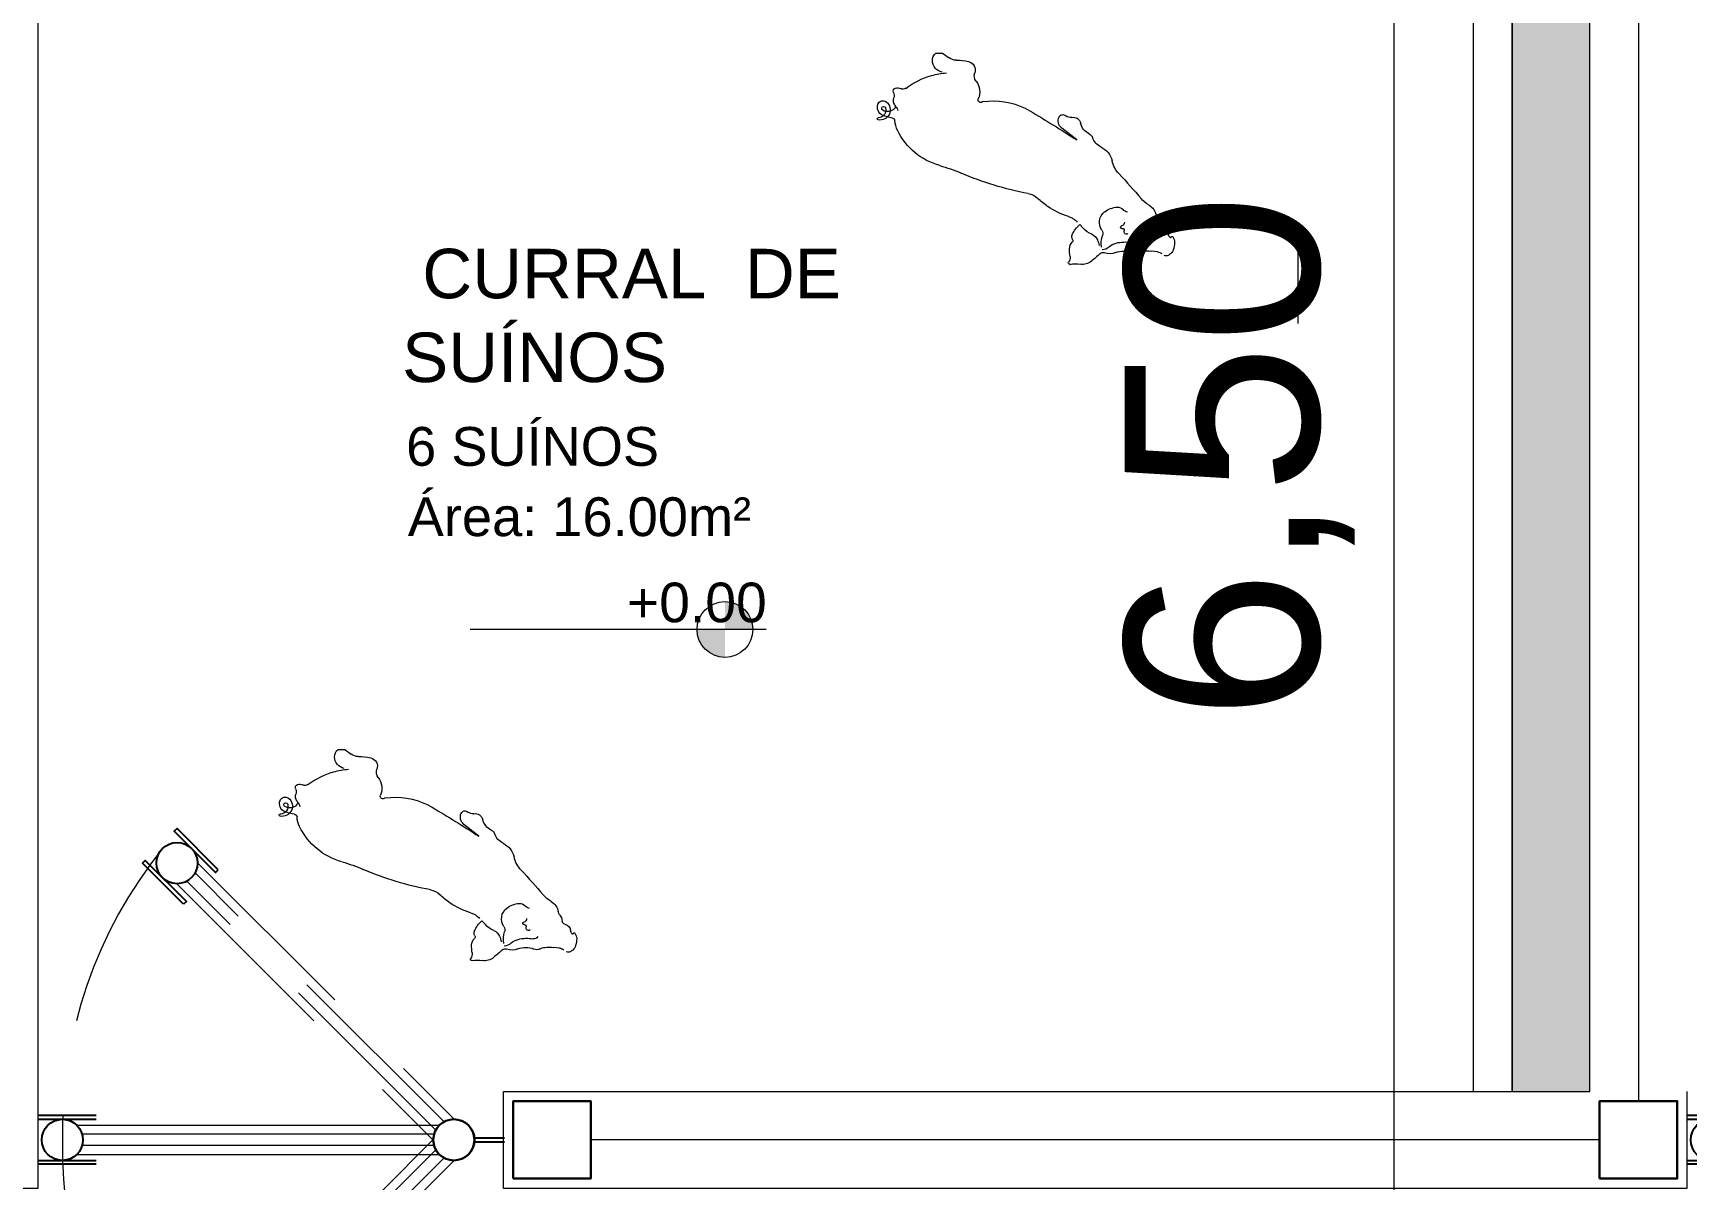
# Model space of a CAD drawing. Header units: metres. Extents: x 5 to 242, y -3 to 162.
# Drawn here: x 32.49 to 36.753, y 98.986 to 101.943 of the extents above; entities that cross this region are included whole.
import ezdxf

# ---------------------------------------------------------------- set-up
doc = ezdxf.new("R2010")
doc.units = ezdxf.units.M
doc.linetypes.add('IMPORT-Dashed _3_', pattern=[0.75, 0.5, -0.25])
doc.layers.add('1053_ARQ_BASE_MATADOURO_dwg', color=7, linetype='Continuous', lineweight=5, true_color=0x767676)
for name, color, linetype, lineweight in [('A-COTAS', 7, 'Continuous', 9), ('A-DETL', 7, 'Continuous', 5), ('A-DETL-GENF', 7, 'Continuous', 5), ('A-Hachuras', 7, 'Continuous', 5), ('A-PAREDE', 7, 'Continuous', 30), ('A-PROJEÇÃO', 7, 'IMPORT-Dashed _3_', 15), ('A-TEXTO1', 7, 'Continuous', 5), ('A-VISTA01', 7, 'Continuous', 20), ('A-VISTA02', 7, 'Continuous', 15), ('A-VISTA03', 7, 'Continuous', 9), ('A-VISTA04', 7, 'Continuous', 5), ('A-VISTA06', 7, 'Continuous', 5)]:
    doc.layers.add(name, color=color, linetype=linetype, lineweight=lineweight)
doc.styles.add('Arial', font='arial.ttf', dxfattribs={"height": 0.5})
doc.styles.add('Arial_1', font='arial.ttf', dxfattribs={"height": 0.102})
doc.styles.add('Arial_2', font='arial.ttf', dxfattribs={"height": 0.1275})
doc.styles.add('Arial_3', font='arial.ttf', dxfattribs={"height": 0.1})

# ---------------------------------------------------------------- blocks, each defined once
blk = doc.blocks.new('1053_ARQ_BASE_MATADOURO_dwg_A$C3BBF43EE-4039606-CURRAL BOVINO')
at = {"layer": 'A-PROJEÇÃO', "color": 253, "true_color": 0xaaaaaa}
for p, q in [((0.0998, 0.1011), (1.0352, 0.1011)), ((1.0212, 0.078), (0.1138, 0.078)), ((1.0212, 0.048), (0.1138, 0.048)), ((0.0998, 0.0249), (1.0352, 0.0249))]:
    blk.add_line(p, q, dxfattribs=at)
at = {"layer": 'A-PROJEÇÃO', "color": 253, "linetype": 'Continuous', "lineweight": 25, "true_color": 0xaaaaaa, "flags": 128}
for points in [[(0.15, 0.126), (0, 0.126), (0, 0.116), (0.15, 0.116)], [(0.15, 0), (0, 0), (0, 0.01), (0.15, 0.01)]]:
    blk.add_lwpolyline(points, close=True, dxfattribs=at)
at = {"layer": 'A-PROJEÇÃO', "color": 253, "linetype": 'Continuous', "lineweight": 25, "true_color": 0xaaaaaa}
for centre in [(0.063, 0.063), (1.072, 0.063)]:
    blk.add_circle(centre, 0.053, dxfattribs=at)
blk = doc.blocks.new('1053_ARQ_BASE_MATADOURO_dwg_A$C3BBF43EE-4039607-CURRAL BOVINO')
at = {"layer": 'A-PROJEÇÃO', "color": 253, "true_color": 0xaaaaaa}
for p, q in [((0.0998, 0.1011), (1.0352, 0.1011)), ((1.0212, 0.078), (0.1138, 0.078)), ((1.0212, 0.048), (0.1138, 0.048)), ((0.0998, 0.0249), (1.0352, 0.0249))]:
    blk.add_line(p, q, dxfattribs=at)
at = {"layer": 'A-PROJEÇÃO', "color": 253, "linetype": 'Continuous', "lineweight": 25, "true_color": 0xaaaaaa, "flags": 128}
for points in [[(0.15, 0.126), (0, 0.126), (0, 0.116), (0.15, 0.116)], [(0.15, 0), (0, 0), (0, 0.01), (0.15, 0.01)]]:
    blk.add_lwpolyline(points, close=True, dxfattribs=at)
at = {"layer": 'A-PROJEÇÃO', "color": 253, "linetype": 'Continuous', "lineweight": 25, "true_color": 0xaaaaaa}
for centre in [(0.063, 0.063), (1.072, 0.063)]:
    blk.add_circle(centre, 0.053, dxfattribs=at)
blk = doc.blocks.new('1053_ARQ_BASE_MATADOURO_dwg_Porteira_Curral_1-4039609-CURRAL BOVINO')
at = {"layer": 'A-PAREDE', "color": 253, "lineweight": 25, "true_color": 0xaaaaaa}
for p, q in [((207868.2993, 9278518.2534), (207868.2219, 9278518.2534)), ((207868.2993, 9278518.2434), (207868.2219, 9278518.2434))]:
    blk.add_line(p, q, dxfattribs=at)
for centre in [(207868.352, 9278518.2484), (207869.361, 9278518.2484)]:
    blk.add_ellipse(centre, major_axis=(0, 0.053), ratio=1, dxfattribs=at)
at = {"layer": 'A-VISTA02', "color": 253, "true_color": 0xaaaaaa}
for p, q in [((207869.3242, 9278518.2865), (207868.3889, 9278518.2865)), ((207869.3242, 9278518.2103), (207868.3889, 9278518.2103))]:
    blk.add_line(p, q, dxfattribs=at)
at = {"layer": 'A-VISTA03', "color": 253, "lineweight": 25, "true_color": 0xaaaaaa}
for p, q in [((207869.274, 9278518.3114), (207869.424, 9278518.3114)), ((207869.424, 9278518.3014), (207869.274, 9278518.3014)), ((207869.424, 9278518.1954), (207869.274, 9278518.1954)), ((207869.274, 9278518.1854), (207869.424, 9278518.1854))]:
    blk.add_line(p, q, dxfattribs=at)
at = {"layer": 'A-VISTA04', "color": 253, "true_color": 0xaaaaaa}
for p, q in [((207868.4029, 9278518.2634), (207869.3102, 9278518.2634)), ((207868.4029, 9278518.2334), (207869.3102, 9278518.2334))]:
    blk.add_line(p, q, dxfattribs=at)
blk = doc.blocks.new('1053_ARQ_BASE_MATADOURO_dwg_Porco-4039611-CURRAL BOVINO')
at = {"layer": 'A-Hachuras', "color": 253, "true_color": 0xaaaaaa}
for p, q in [((207874.8957, 9278516.6062), (207874.8806, 9278516.6045)), ((207874.6957, 9278516.536), (207874.7047, 9278516.5456)), ((207874.6877, 9278516.3178), (207874.649, 9278516.2872)), ((207874.4454, 9278516.219), (207874.4602, 9278516.2178))]:
    blk.add_line(p, q, dxfattribs=at)
at = {"layer": 'A-Hachuras', "color": 253, "true_color": 0xaaaaaa, "flags": 128}
blk.add_lwpolyline([(207874.3248, 9278516.0939), (207874.3419, 9278516.0939), (207874.3589, 9278516.1064)], dxfattribs=at)
at = {"layer": 'A-Hachuras', "color": 253, "true_color": 0xaaaaaa}
for centre, radius, start, end in [((207874.704, 9278515.6797), 0.7889, 100.311, 113.4798), ((207874.7216, 9278516.3305), 0.1926, 124.3841, 134.256), ((207873.4785, 9278517.6406), 1.8066, 316.8653, 319.5726), ((207874.2239, 9278516.7849), 0.4161, 285.4988, 293.4798), ((207872.7865, 9278519.239), 3.4853, 300.7221, 303.0567), ((207874.3392, 9278516.1125), 0.0235, 178.1842, 232.2502)]:
    blk.add_arc(centre, radius, start, end, dxfattribs=at)
for centre, major_axis, ratio, start_param, end_param in [((207874.6697, 9278516.6348), (-0.00255, 0.00276), 1, 5.334521, 7.767641), ((207874.652, 9278516.6211), (0.0116, 0.0146), 1, 5.238232, 6.045403), ((207874.6848, 9278516.7085), (0.0174, 0.0693), 1, 3.184709, 3.557343), ((207874.703, 9278516.6031), (0.0035, 0.0354), 1, 5.694032, 6.552128), ((207874.387, 9278516.2184), (0.1191, 0.5198), 1, 5.764369, 5.820774), ((207874.7887, 9278516.6008), (0.0178, 0.1182), 1, 1.573609, 1.74273), ((207874.6938, 9278516.5987), (0.0246, 0.0008), 1, 3.12993, 3.890004), ((207874.6722, 9278516.5773), (0.0056, 0.00161), 1, 5.45497, 6.784928), ((207874.6515, 9278516.612), (-0.0941, 0.0219), 1, 2.983768, 3.136486), ((207874.7554, 9278516.6186), (0.0106, 0.0006), 1, 3.913998, 5.022381), ((207874.808, 9278516.5834), (-0.0562, 0.0098), 1, 6.270401, 6.797412), ((207874.7516, 9278516.5737), (0.0097, 0.0258), 1, 5.890165, 6.579836), ((207874.7731, 9278516.5721), (0.0237, 0.0312), 1, 0.255763, 1.013403), ((207874.7997, 9278516.625), (-0.0337, 0.0262), 1, 1.47998, 1.980344), ((207874.8084, 9278516.6572), (-0.0529, 0.0029), 1, 1.231797, 2.038586), ((207874.8114, 9278516.6705), (-0.0825, 0.035), 1, 1.719764, 2.152268), ((207874.8295, 9278516.5713), (-0.0027, 0.0109), 1, 4.93543, 6.222439), ((207874.8369, 9278516.5925), (0.0085, 0.0156), 1, 0.030614, 0.913089), ((207874.8617, 9278516.6415), (0.0208, 0.0309), 1, 3.265094, 3.620554), ((207874.869, 9278516.7058), (0.0344, 0.096), 1, 3.372334, 3.599388), ((207874.8933, 9278516.6283), (-0.0169, 0.0144), 1, 2.383911, 2.941897), ((207874.9175, 9278516.6099), (-0.00035, 0.00712), 1, 6.011145, 6.918274), ((207874.9139, 9278516.5943), (0.0005, 0.0231), 1, 5.717808, 6.0824), ((207874.9125, 9278516.5921), (0.0228, 0.012), 1, 6.180794, 6.781449), ((207874.9152, 9278516.5824), (0.0034, 0.0245), 1, 4.223184, 4.818103), ((207874.8904, 9278516.5832), (0.0284, 0.0406), 1, 5.292284, 5.706005), ((207874.6885, 9278516.5674), (0.0109, 0.0076), 1, 1.983603, 2.941365), ((207874.7419, 9278516.5906), (-0.0402, 0.0591), 1, 1.383085, 1.840471), ((207874.7526, 9278516.5004), (0.0302, 0.0585), 1, 0.881386, 1.291382), ((207874.7161, 9278516.5856), (0.0154, 0.022), 1, 4.155118, 4.934382), ((207874.7808, 9278516.5306), (0.022, 0.0267), 1, 1.651414, 3.176475), ((207874.7398, 9278516.5591), (-0.0039, 0.0148), 1, 3.84911, 4.797464), ((207874.8039, 9278516.5425), (-0.0003, 0.00326), 1, 6.07883, 9.162971), ((207874.8018, 9278516.5304), (-0.00616, 0.00654), 1, 3.859803, 5.357098), ((207874.8049, 9278516.5508), (0.00504, 0.00058), 1, 4.48413, 6.360692), ((207874.8196, 9278516.5537), (0.00077, 0.00994), 1, 1.171678, 1.84066), ((207874.8155, 9278516.5558), (-0.00285, 0.00446), 1, 4.830102, 6.80912), ((207874.8673, 9278516.5415), (0.0276, 0.0225), 1, 4.957987, 5.478997), ((207874.9111, 9278516.5362), (0.00078, 0.0085), 1, 0.260564, 1.541879), ((207874.9067, 9278516.5619), (-0.0085, 0.0153), 1, 2.803241, 4.17498), ((207874.9352, 9278516.561), (0.00979, 0.00492), 1, 1.777891, 2.64611), ((207874.9293, 9278516.5684), (-0.00142, 0.00062), 0.999999, 3.809955, 5.798508), ((207874.9332, 9278516.5694), (0.00247, 0.00016), 1, 3.331266, 5.592448), ((207874.7228, 9278516.3287), (-0.0753, 0.1795), 1, 6.180946, 6.486193), ((207874.6506, 9278516.5663), (-0.0294, 0.0448), 1, 2.855195, 3.379834), ((207874.7958, 9278516.5502), (-0.0176, 0.0566), 1, 2.187293, 2.77218), ((207874.7931, 9278516.5103), (0.0183, 0.0057), 1, 4.344408, 5.2298), ((207874.825, 9278516.4803), (0.0164, 0.0183), 1, 0.993327, 1.548571), ((207874.8555, 9278516.5185), (0.0365, 0.0083), 1, 5.011972, 5.890171), ((207874.9106, 9278516.5091), (-0.0183, 0.0026), 1, 5.781773, 6.253992), ((207874.5543, 9278516.5021), (0.0044, 0.0469), 1, 3.415915, 4.008368), ((207874.9134, 9278516.4182), (0.0756, 0.0207), 1, 1.826558, 2.168211), ((207874.3812, 9278516.2175), (0.0381, 0.1685), 1, 0.493125, 1.340873), ((207874.7281, 9278516.383), (-0.0279, 0.0438), 1, 3.014442, 3.917124), ((207874.8512, 9278516.3545), (0.0118, 0.0735), 1, 0.977123, 1.502287), ((207874.7681, 9278516.2981), (-0.0289, 0.0303), 1, 5.96312, 6.752231), ((207874.2889, 9278516.2624), (-0.0625, 0.0317), 1, 0.01654, 0.38875), ((207874.6637, 9278516.2686), (0.0237, 0.0003), 1, 2.230689, 3.559282), ((207874.7375, 9278516.2655), (-0.015, 0.0378), 1, 0.080251, 0.965787), ((207874.7115, 9278516.3182), (0.015, 0.0103), 1, 4.570433, 5.341947), ((207874.1965, 9278516.2336), (-0.0123, 0.019), 1, 6.128872, 7.640982), ((207874.1762, 9278516.2634), (-0.00094, 0.00265), 1, 6.138857, 9.07656), ((207874.1808, 9278516.2403), (0.0239, 0.0111), 1, 4.935262, 7.616981), ((207874.176, 9278516.2407), (0.0183, 0.0077), 1, 5.586546, 7.449884), ((207874.191, 9278516.2364), (0.00583, 0.00037), 1, 2.028776, 3.162893), ((207874.1902, 9278516.2364), (0.00096, 0.00493), 1, 1.847045, 4.604928), ((207874.2244, 9278516.1711), (0.0902, 0.0115), 1, 1.572043, 1.86347), ((207874.2003, 9278516.2202), (-0.0067, 0.0236), 1, 5.195884, 6.527779), ((207874.2118, 9278516.2686), (-0.00727, 0.00029), 1, 1.739226, 3.101426), ((207874.2126, 9278516.2319), (-0.00532, 0.00546), 1, 3.339726, 4.699602), ((207874.2018, 9278516.247), (0.0197, 0.016), 1, 4.953675, 5.383175), ((207874.4741, 9278516.3993), (-0.0631, 0.1707), 1, 2.710536, 3.323453), ((207874.6519, 9278516.2632), (0.0106, 0.0014), 1, 3.43846, 5.328371), ((207874.6717, 9278516.2419), (-0.001, 0.0183), 1, 6.037305, 6.976493), ((207874.6789, 9278516.279), (0.0148, 0.0127), 1, 3.81165, 5.346707), ((207874.1883, 9278516.2305), (0.0133, 0.0039), 1, 3.216548, 5.083179), ((207874.2363, 9278516.2157), (-0.0176, 0.0115), 1, 6.262459, 7.17273), ((207874.2229, 9278516.1918), (-0.0045, 0.0068), 1, 0.568185, 2.248162), ((207874.1973, 9278516.2032), (-0.0084, 0.018), 1, 3.859682, 4.588199), ((207874.3925, 9278516.1942), (0.0187, 0.0412), 1, 4.483405, 5.545242), ((207874.4402, 9278516.2148), (-0.00251, 0.0062), 1, 5.001605, 7.875946), ((207874.2256, 9278516.2002), (0.0136, 0.0102), 1, 3.757511, 4.596901), ((207874.2401, 9278516.1754), (0.00939, 0.00703), 1, 0.280407, 1.45838), ((207874.367, 9278516.3431), (0.1953, 0.0355), 1, 3.884799, 4.259616), ((207874.3673, 9278516.3445), (-0.1418, 0.141), 1, 2.080603, 2.277276), ((207874.4465, 9278516.1527), (-0.0162, 0.0161), 1, 0.12705, 1.12435), ((207874.3468, 9278516.1123), (-0.0228, 0.0213), 1, 5.661267, 7.003115), ((207874.3763, 9278516.0827), (0.02, 0.0216), 1, 0.721446, 1.380899), ((207874.3804, 9278516.2322), (-0.11, 0.0482), 1, 1.956819, 2.224237), ((207874.4036, 9278516.1375), (0.0211, 0.0081), 1, 4.586467, 6.258832)]:
    blk.add_ellipse(centre, major_axis=major_axis, ratio=ratio, start_param=start_param, end_param=end_param, dxfattribs=at)
blk = doc.blocks.new('1053_ARQ_BASE_MATADOURO_dwg_arq geral tgov-4039641-CURRAL BOVINO')
at = {"layer": 'A-TEXTO1', "lineweight": 9, "true_color": 0xe2e2e2}
h = blk.add_hatch(color=254, dxfattribs=at)
h.paths.add_polyline_path([(4.9703, 17.147), (4.9703, 17.2189), (4.8985, 17.2189), (4.9009, 17.2003), (4.9081, 17.183), (4.9195, 17.1681), (4.9344, 17.1567), (4.9517, 17.1495)])
h.paths.add_polyline_path([(4.9703, 17.2189), (5.0422, 17.2189), (5.0404, 17.2349), (5.0351, 17.2501), (5.0265, 17.2637), (5.0151, 17.2751), (5.0015, 17.2836), (4.9863, 17.2889), (4.9703, 17.2907), (4.9703, 17.2349)])
at = {"layer": 'A-COTAS', "color": 253, "true_color": 0xaaaaaa}
blk.add_line((6.6946, 20.8372), (6.6946, 14.4907), dxfattribs=at)
at = {"layer": 'A-PAREDE', "color": 253, "true_color": 0xaaaaaa, "flags": 128}
for points in [[(4.4246, 15.8032), (4.6246, 15.8032), (4.6246, 16.0032), (4.4246, 16.0032)], [(7.2246, 15.8032), (7.4246, 15.8032), (7.4246, 16.0032), (7.2246, 16.0032)]]:
    blk.add_lwpolyline(points, close=True, dxfattribs=at)
at = {"layer": 'A-PROJEÇÃO', "color": 253, "true_color": 0xaaaaaa}
for centre, start, end in [((4.4289, 15.9222), 141.1353, 180.9356), ((4.4289, 15.8841), 179.0644, 218.8647)]:
    blk.add_arc(centre, 1.1664, start, end, dxfattribs=at)
at = {"layer": 'A-TEXTO1', "color": 253, "true_color": 0xaaaaaa}
for p, q in [((6.4466, 18.2347), (6.4466, 18.0076)), ((5.0768, 17.2189), (4.3139, 17.2189))]:
    blk.add_line(p, q, dxfattribs=at)
blk.add_circle((4.9703, 17.2189), 0.0719, dxfattribs=at)
at = {"layer": 'A-VISTA01', "color": 253, "true_color": 0xaaaaaa, "flags": 128}
for points in [[(7.0838, 20.0282), (3.1996, 20.0282), (3.1996, 16.0282), (3.1996, 15.7781), (2.9496, 15.7781), (2.9496, 16.0281), (2.9496, 20.0282)], [(7.4496, 16.0281), (7.4496, 15.7781), (7.1996, 15.7781), (4.3996, 15.7781), (4.3996, 16.0282), (7.1996, 16.0282), (7.1996, 20.0282), (7.1154, 20.0282)]]:
    blk.add_lwpolyline(points, dxfattribs=at)
at = {"layer": 'A-VISTA04', "color": 253, "true_color": 0xaaaaaa}
for p, q in [((7.3246, 20.0532), (7.3246, 16.0032)), ((7.2246, 15.9032), (4.6246, 15.9032))]:
    blk.add_line(p, q, dxfattribs=at)
at = {"layer": 'A-VISTA06', "color": 253, "true_color": 0xaaaaaa}
for p, q in [((6.8996, 16.0281), (6.8996, 20.0281)), ((6.9996, 16.0281), (6.9996, 19.9261))]:
    blk.add_line(p, q, dxfattribs=at)
at = {"extrusion": (0, 0, -1), "zscale": -1}
for name, p, rotation in [('1053_ARQ_BASE_MATADOURO_dwg_Porco-4039611-CURRAL BOVINO', (207868.8108, 9278534.7988), 180), ('1053_ARQ_BASE_MATADOURO_dwg_Porco-4039611-CURRAL BOVINO', (207870.3517, 9278533.0037), 180), ('1053_ARQ_BASE_MATADOURO_dwg_A$C3BBF43EE-4039606-CURRAL BOVINO', (-3.469, 15.1897), 134.9999999998643)]:
    blk.add_blockref(name, p, dxfattribs=dict(at, rotation=rotation))
for name, p, rotation in [('1053_ARQ_BASE_MATADOURO_dwg_A$C3BBF43EE-4039607-CURRAL BOVINO', (3.469, 16.6166), 315.0000000001357), ('1053_ARQ_BASE_MATADOURO_dwg_Porteira_Curral_1-4039609-CURRAL BOVINO', (207872.6236, 9278534.1516), 180), ('1053_ARQ_BASE_MATADOURO_dwg_Porteira_Curral_1-4039609-CURRAL BOVINO', (207876.8736, 9278534.1516), 180)]:
    blk.add_blockref(name, p, dxfattribs=dict(rotation=rotation))
at = {"layer": 'A-COTAS', "insert": (6.0007, 17.6639), "char_height": 0.5, "width": 1.628048, "attachment_point": 2, "rotation": 90, "line_spacing_factor": 0.941778, "style": 'Arial'}
blk.add_mtext('6,50', dxfattribs=at)
at = {"layer": 'A-TEXTO1', "attachment_point": 1, "line_spacing_factor": 0.941778}
for s, insert, char_height, width, style in [('CURRAL  DE', (4.1903, 18.2003), 0.1275, 1.286216, 'Arial_2'), ('SUÍNOS', (4.1382, 17.9843), 0.1275, 0.814812, 'Arial_2'), ('6 SUÍNOS', (4.1485, 17.7409), 0.1, 0.77863, 'Arial_3'), ('Área: 16.00m²', (4.1527, 17.5596), 0.1, 1.057761, 'Arial_3'), ('+0.00', (4.7176, 17.3396), 0.102, 0.43082, 'Arial_1')]:
    blk.add_mtext(s, dxfattribs=dict(at, insert=insert, char_height=char_height, width=width, style=style))
blk = doc.blocks.new('1053_ARQ_BASE_MATADOURO_dwg-3625622-CURRAL BOVINO')
blk.add_blockref('1053_ARQ_BASE_MATADOURO_dwg_arq geral tgov-4039641-CURRAL BOVINO', (130.2098, 83.186))

msp = doc.modelspace()

# ---------------------------------------------------------------- hatches: boundary and pattern name
at = {"layer": 'A-DETL-GENF', "true_color": 0xbfdfff}
h = msp.add_hatch(color=254, dxfattribs=at)
h.paths.add_polyline_path([(36.3029, 99.2142), (36.5029, 99.2142), (36.5029, 103.2142), (36.4154, 103.2142), (36.4154, 103.1731), (36.4266, 103.1731), (36.4266, 103.1566), (36.4247, 103.1566), (36.4247, 103.0826), (36.4266, 103.0826), (36.4266, 103.0661), (36.4154, 103.0661), (36.415, 103.0237), (36.3904, 103.0239), (36.3904, 103.0661), (36.3792, 103.0661), (36.3792, 103.0826), (36.3811, 103.0826), (36.3811, 103.1121), (36.3029, 103.1121), (36.3029, 101.9079)])
h.paths.add_polyline_path([(27.2029, 99.2142), (27.2029, 103.2142), (27.1154, 103.2142), (27.1154, 103.1731), (27.1266, 103.1731), (27.1266, 103.1566), (27.1247, 103.1566), (27.1247, 103.0826), (27.1266, 103.0826), (27.1266, 103.0661), (27.1154, 103.0661), (27.115, 103.0237), (27.0904, 103.0239), (27.0904, 103.0661), (27.0792, 103.0661), (27.0792, 103.0826), (27.0811, 103.0826), (27.0811, 103.1121), (27.0029, 103.1121), (27.0029, 99.2142)])
h.paths.add_polyline_path([(40.5529, 99.2142), (40.7529, 99.2142), (40.7529, 103.2142), (40.6654, 103.2142), (40.6654, 103.1731), (40.6766, 103.1731), (40.6766, 103.1566), (40.6747, 103.1566), (40.6747, 103.0826), (40.6766, 103.0826), (40.6766, 103.0661), (40.6654, 103.0661), (40.665, 103.0237), (40.6404, 103.0239), (40.6404, 103.0661), (40.6292, 103.0661), (40.6292, 103.0826), (40.6311, 103.0826), (40.6311, 103.1121), (40.5529, 103.1121), (40.5529, 100.2242)])
h.paths.add_polyline_path([(29.7529, 99.2142), (29.9529, 99.2142), (29.9529, 103.2142), (29.8654, 103.2142), (29.8654, 103.1731), (29.8766, 103.1731), (29.8766, 103.1566), (29.8747, 103.1566), (29.8747, 103.0826), (29.8766, 103.0826), (29.8766, 103.0661), (29.8654, 103.0661), (29.865, 103.0237), (29.8404, 103.0239), (29.8404, 103.0661), (29.8292, 103.0661), (29.8292, 103.0826), (29.8311, 103.0826), (29.8311, 103.1121), (29.7529, 103.1121), (29.7529, 100.3582)])
h.paths.add_polyline_path([(40.5573, 103.1271), (40.6311, 103.1271), (40.6311, 103.1566), (40.6292, 103.1566), (40.6292, 103.1731), (40.6404, 103.1731), (40.6404, 103.2142), (40.5529, 103.2142), (40.5529, 103.1271)])
h.paths.add_polyline_path([(36.3073, 103.1271), (36.3811, 103.1271), (36.3811, 103.1566), (36.3792, 103.1566), (36.3792, 103.1731), (36.3904, 103.1731), (36.3904, 103.2142), (36.3029, 103.2142), (36.3029, 103.1271)])
h.paths.add_polyline_path([(29.7573, 103.1271), (29.8311, 103.1271), (29.8311, 103.1566), (29.8292, 103.1566), (29.8292, 103.1731), (29.8404, 103.1731), (29.8404, 103.2142), (29.7529, 103.2142), (29.7529, 103.1271)])
h.paths.add_polyline_path([(27.0029, 103.1271), (27.0811, 103.1271), (27.0811, 103.1566), (27.0792, 103.1566), (27.0792, 103.1731), (27.0904, 103.1731), (27.0904, 103.2142), (27.0029, 103.2142)])
h.paths.add_polyline_path([(21.8762, 106.8142), (22.8866, 106.8142), (22.8866, 107.2142), (17.7366, 107.2142), (17.7366, 107.0267), (17.9031, 107.0267), (17.9031, 107.0379), (17.9196, 107.0379), (17.9196, 107.036), (17.9936, 107.036), (17.9936, 107.0379), (18.0101, 107.0379), (18.0101, 107.0267), (18.0366, 107.0263), (18.0364, 107.0017), (18.0101, 107.0017), (18.0101, 106.9905), (17.9936, 106.9905), (17.9936, 106.9924), (17.9641, 106.9924), (17.9641, 106.8892), (17.9491, 106.8892), (17.949, 106.9924), (17.9196, 106.9924), (17.9196, 106.9905), (17.9031, 106.9905), (17.9031, 107.0017), (17.7366, 107.0017), (17.7366, 106.8142), (21.8737, 106.8142)])
h.paths.add_polyline_path([(18.0657, 109.8142), (18.1366, 109.8142), (18.1366, 117.3142), (17.9491, 117.3139), (17.9491, 117.1527), (17.9603, 117.1527), (17.9603, 117.1362), (17.9584, 117.1362), (17.9584, 117.0622), (17.9603, 117.0622), (17.9603, 117.0457), (17.9491, 117.0457), (17.9487, 117.0181), (17.9241, 117.0184), (17.9241, 117.0457), (17.9129, 117.0457), (17.9129, 117.0622), (17.9148, 117.0622), (17.9148, 117.0917), (17.8116, 117.0917), (17.8116, 117.1067), (17.9148, 117.1067), (17.9148, 117.1362), (17.9129, 117.1362), (17.9129, 117.1527), (17.9241, 117.1527), (17.9241, 117.3142), (17.7413, 117.3142), (17.7413, 109.8142)])
h.paths.add_polyline_path([(26.2366, 109.8142), (26.6366, 109.8142), (26.6366, 117.3142), (26.4491, 117.3139), (26.4491, 117.1527), (26.4603, 117.1527), (26.4603, 117.1362), (26.4584, 117.1362), (26.4584, 117.0622), (26.4603, 117.0622), (26.4603, 117.0457), (26.4491, 117.0457), (26.4487, 117.0181), (26.4241, 117.0184), (26.4241, 117.0457), (26.4129, 117.0457), (26.4129, 117.0622), (26.4148, 117.0622), (26.4148, 117.0917), (26.3116, 117.0917), (26.3116, 117.1067), (26.4148, 117.1067), (26.4148, 117.1362), (26.4129, 117.1362), (26.4129, 117.1527), (26.4241, 117.1527), (26.4241, 117.3142), (26.2366, 117.3142), (26.2366, 112.9245)])

# ---------------------------------------------------------------- linework, layer by layer
at = {"layer": 'A-DETL'}
for p, q in [((36.3029, 103.2142), (36.3029, 99.2142)), ((36.5029, 99.2142), (36.5029, 103.2142)), ((36.3029, 99.2142), (36.5029, 99.2142))]:
    msp.add_line(p, q, dxfattribs=at)

# ---------------------------------------------------------------- block references
at = {"layer": '1053_ARQ_BASE_MATADOURO_dwg', "color": 253, "true_color": 0xaaaaaa}
msp.add_blockref('1053_ARQ_BASE_MATADOURO_dwg-3625622-CURRAL BOVINO', (-100.9065, 0), dxfattribs=at)

doc.saveas('drawing.dxf')
